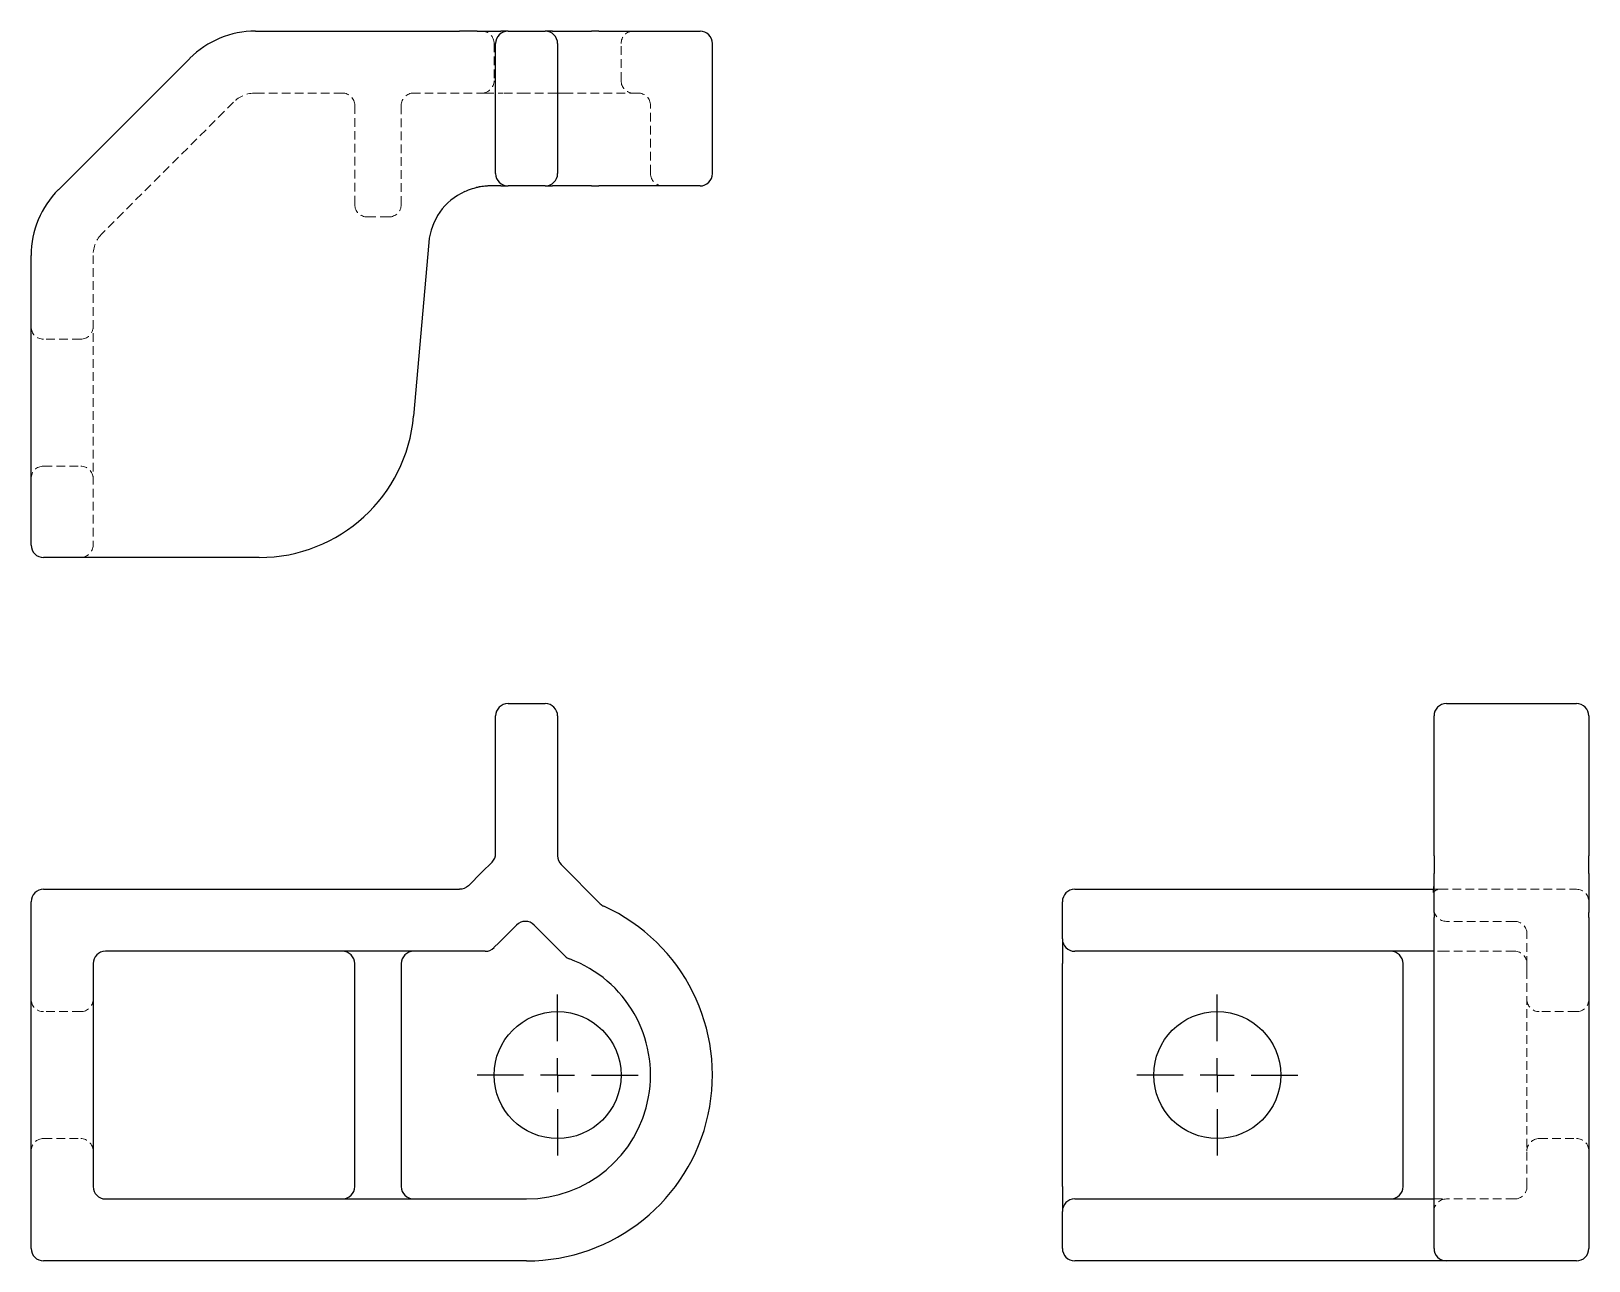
# Model space of a CAD drawing. Header units: millimetres. Extents: x 33 to 262, y 16 to 197.
import ezdxf

# ---------------------------------------------------------------- set-up
doc = ezdxf.new("R2010")
doc.units = ezdxf.units.MM
doc.linetypes.add('HIDDEN', pattern=[1.905, 1.27, -0.635])
doc.layers.add('10', color=7, linetype='Continuous')

# ---------------------------------------------------------------- blocks, each defined once
blk = doc.blocks.new('SW_CENTERMARKSYMBOL_0')
at = {"layer": '10', "color": 0}
for p, q in [((0, 5), (0, 11.82)), ((0, 0), (0, 2.5)), ((-5, 0), (-11.82, 0)), ((0, 0), (-2.5, 0)), ((0, 0), (0, -2.5)), ((0, 0), (2.5, 0)), ((5, 0), (11.82, 0)), ((0, -5), (0, -11.82))]:
    blk.add_line(p, q, dxfattribs=at)
blk = doc.blocks.new('SW_CENTERMARKSYMBOL_1')
at = {"layer": '10', "color": 0}
for p, q in [((0, 5), (0, 11.82)), ((0, 0), (0, 2.5)), ((-5, 0), (-11.82, 0)), ((0, 0), (-2.5, 0)), ((0, 0), (0, -2.5)), ((0, 0), (2.5, 0)), ((5, 0), (11.82, 0)), ((0, -5), (0, -11.82))]:
    blk.add_line(p, q, dxfattribs=at)

msp = doc.modelspace()

# ---------------------------------------------------------------- linework, layer by layer
at = {"color": 7, "linetype": 'Continuous', "lineweight": 25}
for p, q in [((65.92, 196.64), (95.88, 196.64)), ((98.45, 196.64), (95.88, 196.64)), ((98.45, 196.64), (101.93, 196.64)), ((103, 196.64), (101.93, 196.64)), ((103, 196.64), (108.45, 196.64)), ((109.52, 196.64), (108.45, 196.64)), ((109.52, 196.64), (115.25, 196.64)), ((116.31, 196.64), (115.25, 196.64)), ((116.31, 196.64), (131.18, 196.64)), ((101.18, 175.73), (101.18, 194.82)), ((110.27, 194.82), (110.27, 175.73)), ((133, 175.73), (133, 194.82)), ((36.99, 173.36), (56.28, 192.64)), ((99.26, 173.83), (98.34, 173.67)), ((101.93, 173.91), (100.42, 173.91)), ((101.93, 173.91), (103, 173.91)), ((108.45, 173.91), (103, 173.91)), ((108.45, 173.91), (109.52, 173.91)), ((115.25, 173.91), (109.52, 173.91)), ((115.25, 173.91), (116.31, 173.91)), ((131.18, 173.91), (116.31, 173.91)), ((91.36, 165.61), (89.13, 140.11)), ((33, 121.18), (33, 163.72)), ((66.49, 119.36), (34.82, 119.36)), ((101.18, 75.93), (101.18, 96.09)), ((103, 97.91), (108.45, 97.91)), ((110.27, 96.09), (110.27, 75.55)), ((238.91, 75.55), (238.91, 96.09)), ((240.73, 97.91), (259.82, 97.91)), ((261.64, 96.09), (261.64, 75.55)), ((238.91, 75.55), (238.91, 72.98)), ((261.64, 72.98), (261.64, 75.55)), ((99.14, 73.14), (100.65, 74.65)), ((110.81, 74.27), (116.54, 68.53)), ((97.17, 71.17), (99.14, 73.14)), ((238.84, 70.89), (238.78, 70.28)), ((238.91, 67.25), (238.91, 72.98)), ((261.64, 72.98), (261.64, 67.25)), ((33, 17.91), (33, 68.82)), ((34.82, 70.64), (66.49, 70.64)), ((66.49, 70.64), (87.32, 70.64)), ((87.32, 70.64), (89.55, 70.64)), ((89.55, 70.64), (95.88, 70.64)), ((184.36, 63.36), (184.36, 68.82)), ((186.18, 70.64), (205.27, 70.64)), ((205.27, 70.64), (230.77, 70.64)), ((230.77, 70.64), (238.85, 70.64)), ((238.91, 67.25), (238.91, 66.51)), ((238.91, 17.91), (238.91, 66.51)), ((261.64, 66.51), (261.64, 67.25)), ((261.64, 66.51), (261.64, 17.91)), ((104.25, 65.39), (101.71, 62.85)), ((111.38, 60.84), (106.82, 65.39)), ((101.71, 62.85), (100.93, 62.08)), ((184.36, 63.36), (184.36, 59.73)), ((42.09, 59.73), (42.09, 27)), ((66.49, 61.55), (43.91, 61.55)), ((87.32, 61.55), (66.49, 61.55)), ((80.5, 27), (80.5, 59.73)), ((89.55, 61.55), (87.32, 61.55)), ((87.32, 59.73), (87.32, 27)), ((99.65, 61.55), (89.55, 61.55)), ((184.36, 27), (184.36, 59.73)), ((205.27, 61.55), (186.18, 61.55)), ((230.77, 61.55), (205.27, 61.55)), ((238.91, 61.55), (230.77, 61.55)), ((234.36, 27), (234.36, 59.73)), ((43.91, 25.18), (66.49, 25.18)), ((66.49, 25.18), (87.32, 25.18)), ((87.32, 25.18), (89.55, 25.18)), ((89.55, 25.18), (100.42, 25.18)), ((100.42, 25.18), (105.73, 25.18)), ((184.36, 27), (184.36, 23.36)), ((186.18, 25.18), (205.27, 25.18)), ((205.27, 25.18), (230.77, 25.18)), ((230.77, 25.18), (238.91, 25.18)), ((184.36, 17.91), (184.36, 23.36)), ((66.49, 16.09), (34.82, 16.09)), ((87.32, 16.09), (66.49, 16.09)), ((89.55, 16.09), (87.32, 16.09)), ((100.42, 16.09), (89.55, 16.09)), ((105.73, 16.09), (100.42, 16.09)), ((205.27, 16.09), (186.18, 16.09)), ((230.77, 16.09), (205.27, 16.09)), ((240.73, 16.09), (230.77, 16.09)), ((259.82, 16.09), (240.73, 16.09))]:
    msp.add_line(p, q, dxfattribs=at)
at = {"color": 7, "linetype": 'HIDDEN', "lineweight": 18}
for p, q in [((100.95, 194.82), (100.95, 189.36)), ((119.59, 189.36), (119.59, 194.82)), ((78.68, 187.55), (65.92, 187.55)), ((99.65, 187.55), (89.14, 187.55)), ((99.65, 187.55), (102.22, 187.55)), ((105.54, 187.55), (102.22, 187.55)), ((110.1, 187.55), (105.54, 187.55)), ((110.1, 187.55), (111.41, 187.55)), ((122.09, 187.55), (111.41, 187.55)), ((62.71, 186.21), (43.42, 166.93)), ((80.5, 171.18), (80.5, 185.73)), ((87.32, 185.73), (87.32, 171.18)), ((123.91, 175.73), (123.91, 185.73)), ((85.5, 169.36), (82.32, 169.36)), ((42.09, 163.72), (42.09, 121.18)), ((40.27, 151.41), (34.82, 151.41)), ((34.82, 132.77), (40.27, 132.77)), ((238.91, 71.6), (238.84, 70.89)), ((238.85, 70.64), (239.74, 70.64)), ((239.74, 70.64), (259.82, 70.64)), ((250.73, 65.93), (240.73, 65.93)), ((252.55, 59.55), (252.55, 64.11)), ((240.7, 61.55), (238.91, 61.55)), ((250.73, 61.55), (240.7, 61.55)), ((252.55, 59.55), (252.55, 58.71)), ((252.55, 27), (252.55, 58.71)), ((40.27, 52.68), (34.82, 52.68)), ((259.82, 52.68), (254.36, 52.68)), ((34.82, 34.05), (40.27, 34.05)), ((254.36, 34.05), (259.82, 34.05)), ((238.91, 25.18), (240.73, 25.18)), ((250.73, 25.18), (240.73, 25.18))]:
    msp.add_line(p, q, dxfattribs=at)
at = {"color": 7, "linetype": 'HIDDEN', "lineweight": 18, "flags": 128}
msp.add_lwpolyline([(100.42, 173.91), (99.3, 173.84), (99.26, 173.83)], dxfattribs=at)
at = {"color": 7, "linetype": 'Continuous', "lineweight": 25}
for centre in [(110.27, 43.36), (207.09, 43.36)]:
    msp.add_circle(centre, 9.32, dxfattribs=at)
for centre, radius, start, end in [((65.92, 183), 13.64, 90, 135), ((103, 194.82), 1.82, 90, 180), ((108.45, 194.82), 1.82, 0, 90), ((131.18, 194.82), 1.82, 0, 90), ((103, 175.73), 1.82, 180, 270), ((108.45, 175.73), 1.82, 270, 0), ((131.18, 175.73), 1.82, 270, 0), ((46.64, 163.72), 13.64, 135, 180), ((100.42, 164.82), 9.09, 114.5809, 175), ((66.49, 142.09), 22.73, 270, 355), ((34.82, 121.18), 1.82, 180, 270), ((103, 96.09), 1.82, 90, 180), ((108.45, 96.09), 1.82, 0, 90), ((240.73, 96.09), 1.82, 90, 180), ((259.82, 96.09), 1.82, 0, 90), ((99.36, 75.93), 1.82, 315, 0), ((112.09, 75.55), 1.82, 180, 225), ((34.82, 68.82), 1.82, 90, 180), ((186.18, 68.82), 1.82, 90, 180), ((105.73, 43.36), 27.27, 270, 65.428), ((117.82, 69.82), 1.82, 225, 245.428), ((105.54, 64.11), 1.82, 45, 135), ((99.65, 63.36), 1.82, 270, 315), ((186.18, 63.36), 1.82, 180, 270), ((43.91, 59.73), 1.82, 90, 180), ((78.68, 59.73), 1.82, 0, 90), ((89.14, 59.73), 1.82, 90, 180), ((105.73, 43.36), 18.18, 270, 69.6976), ((112.67, 62.12), 1.82, 225, 249.6976), ((232.55, 59.73), 1.82, 0, 90), ((43.91, 27), 1.82, 180, 270), ((78.68, 27), 1.82, 270, 0), ((89.14, 27), 1.82, 180, 270), ((186.18, 23.36), 1.82, 90, 180), ((232.55, 27), 1.82, 270, 0), ((34.82, 17.91), 1.82, 180, 270), ((186.18, 17.91), 1.82, 180, 270), ((240.73, 17.91), 1.82, 180, 270), ((259.82, 17.91), 1.82, 270, 0)]:
    msp.add_arc(centre, radius, start, end, dxfattribs=at)
at = {"color": 7, "linetype": 'HIDDEN', "lineweight": 18}
for centre, radius, start, end in [((99.14, 194.82), 1.82, 0, 90), ((121.41, 194.82), 1.82, 90, 180), ((65.92, 183), 4.55, 90, 135), ((78.68, 185.73), 1.82, 0, 90), ((89.14, 185.73), 1.82, 90, 180), ((99.14, 189.36), 1.82, 270, 0), ((121.41, 189.36), 1.82, 180, 270), ((122.09, 185.73), 1.82, 0, 90), ((125.73, 175.73), 1.82, 180, 270), ((100.42, 164.82), 9.09, 103.2652, 114.5809), ((82.32, 171.18), 1.82, 180, 270), ((85.5, 171.18), 1.82, 270, 0), ((46.64, 163.72), 4.55, 135, 180), ((34.82, 153.23), 1.82, 180, 270), ((40.27, 153.23), 1.82, 270, 0), ((34.82, 130.95), 1.82, 90, 180), ((40.27, 130.95), 1.82, 0, 90), ((40.27, 121.18), 1.82, 270, 0), ((259.82, 68.82), 1.82, 0, 90), ((240.73, 67.75), 1.82, 180, 270), ((250.73, 64.11), 1.82, 0, 90), ((250.73, 59.73), 1.82, 0, 90), ((34.82, 54.5), 1.82, 180, 270), ((40.27, 54.5), 1.82, 270, 0), ((254.36, 54.5), 1.82, 180, 270), ((259.82, 54.5), 1.82, 270, 0), ((34.82, 32.23), 1.82, 90, 180), ((40.27, 32.23), 1.82, 0, 90), ((254.36, 32.23), 1.82, 90, 180), ((259.82, 32.23), 1.82, 0, 90), ((240.73, 23.36), 1.82, 90, 180), ((250.73, 27), 1.82, 270, 0)]:
    msp.add_arc(centre, radius, start, end, dxfattribs=at)
at = {"color": 7, "linetype": 'Continuous', "lineweight": 25}
msp.add_open_spline([(100.42, 173.91), (100.34, 173.91), (100.18, 173.91), (99.95, 173.9), (99.76, 173.89), (99.51, 173.86), (99.18, 173.83), (98.91, 173.78), (98.78, 173.76)], degree=3, knots=[0, 0, 0, 0, 0.156709, 0.292481, 0.407317, 0.501217, 0.764822, 1, 1, 1, 1], dxfattribs=at)
for points in [[(96.64, 173.09), (97.39, 173.43), (98.2, 173.65), (98.78, 173.76)], [(97.17, 71.17), (96.82, 70.82), (96.33, 70.64), (95.88, 70.64)]]:
    msp.add_open_spline(points, degree=3, dxfattribs=at)
at = {"color": 7, "linetype": 'HIDDEN', "lineweight": 18}
msp.add_open_spline([(238.78, 70.28), (238.77, 70.25), (238.77, 70.19), (238.78, 70.16), (238.86, 70.26), (239.12, 70.48), (239.33, 70.56), (239.44, 70.61)], degree=3, knots=[0, 0, 0, 0, 0.109357, 0.221556, 0.459507, 0.721896, 1, 1, 1, 1], dxfattribs=at)

# ---------------------------------------------------------------- block references
at = {"layer": '10'}
for name, p in [('SW_CENTERMARKSYMBOL_0', (110.27, 43.36)), ('SW_CENTERMARKSYMBOL_1', (207.09, 43.36))]:
    msp.add_blockref(name, p, dxfattribs=at)

doc.saveas('drawing.dxf')
